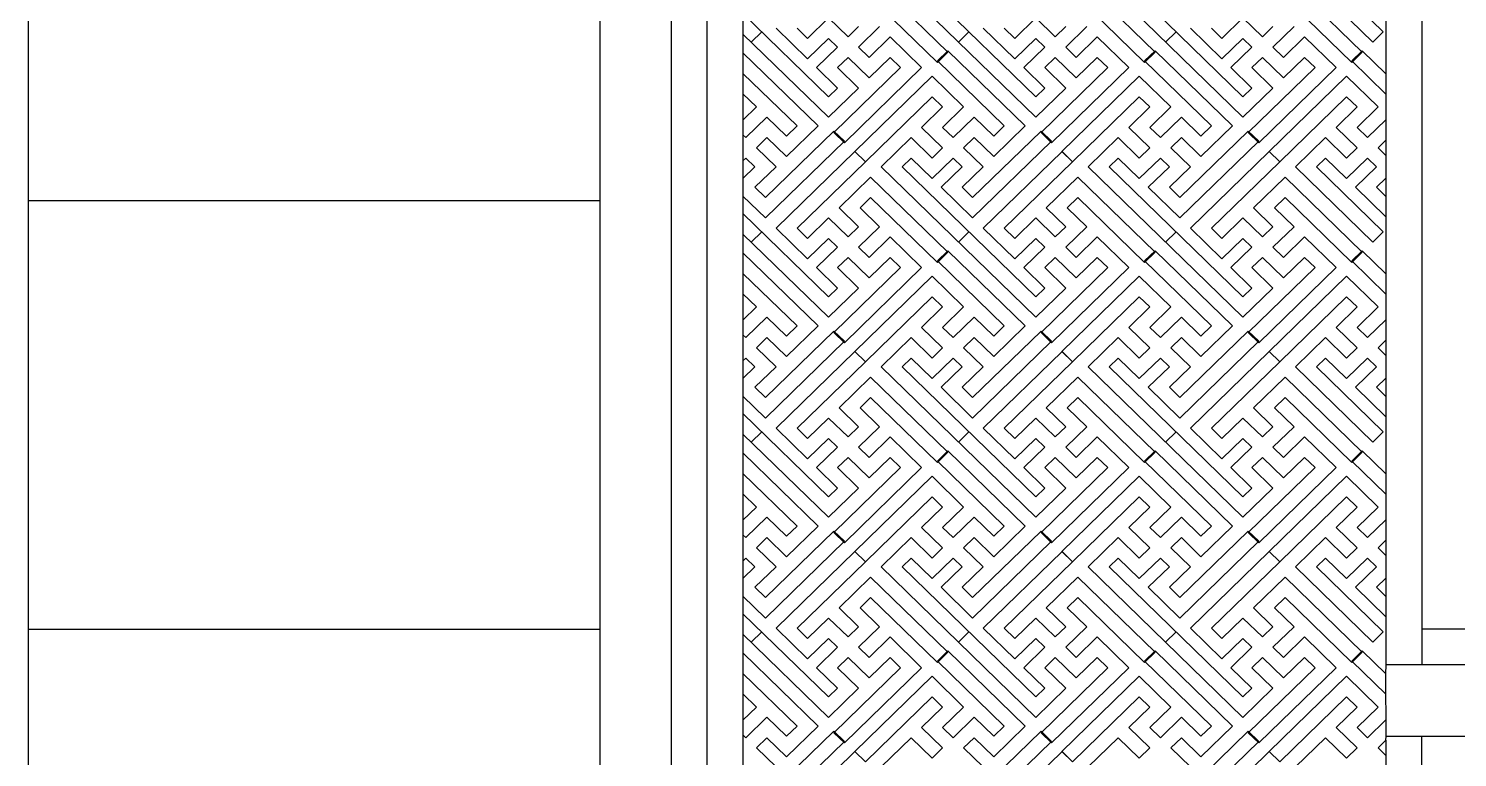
# Model space of a CAD drawing. Extents: x 1188826 to 1909461, y 608442 to 1651179.
# Drawn here: x 1668783 to 1670783, y 1042897 to 1043917 of the extents above; entities that cross this region are included whole.
import ezdxf

# ---------------------------------------------------------------- set-up
doc = ezdxf.new("R2010")
doc.units = 0
doc.header["$LTSCALE"] = 1000
doc.header["$MEASUREMENT"] = 0
doc.layers.add('分缝', color=37, linetype='Continuous')
doc.layers.add('立面线', color=40, linetype='Continuous')
doc.layers.add('煤化工粉煤灰', color=7, linetype='Continuous', lineweight=0)

msp = doc.modelspace()

# ---------------------------------------------------------------- linework, layer by layer
at = {"layer": '分缝'}
for p, q in [((1668782.7, 1043676.5), (1669582.7, 1043676.5)), ((1668782.7, 1043076.5), (1669582.7, 1043076.5))]:
    msp.add_line(p, q, dxfattribs=at)
at = {"layer": '煤化工粉煤灰', "color": 34}
for p, q in [((1670192.5, 1043793.2), (1669976, 1044003.8)), ((1670192.5, 1043821.8), (1670005.4, 1044003.8)), ((1670266, 1044003.8), (1670482.5, 1043793.2)), ((1670295.4, 1044003.8), (1670482.5, 1043821.8)), ((1670664.3, 1043898.5), (1670556, 1044003.8)), ((1670679, 1043912.8), (1670585.4, 1044003.8)), ((1669961.4, 1043989.5), (1670069.6, 1043884.2)), ((1670251.4, 1043989.5), (1670359.6, 1043884.2)), ((1670541.4, 1043989.5), (1670649.6, 1043884.2)), ((1669961.4, 1043960.9), (1670054.9, 1043869.9)), ((1670251.4, 1043960.9), (1670344.9, 1043869.9)), ((1670541.4, 1043960.9), (1670634.9, 1043869.9)), ((1669902.5, 1043821.8), (1669782.7, 1043938.3)), ((1669873.1, 1043903.6), (1669902.5, 1043932.2)), ((1669902.5, 1043932.2), (1669929.8, 1043905.7)), ((1670163.1, 1043903.6), (1670192.5, 1043932.2)), ((1670192.5, 1043932.2), (1670219.8, 1043905.7)), ((1670453.1, 1043903.6), (1670482.5, 1043932.2)), ((1670482.5, 1043932.2), (1670509.8, 1043905.7)), ((1669794.3, 1043898.5), (1669809, 1043912.8)), ((1669829, 1043917.9), (1669873.1, 1043875)), ((1669858.4, 1043917.9), (1669873.1, 1043903.6)), ((1669929.8, 1043905.7), (1669944.6, 1043920)), ((1669944.6, 1043891.3), (1669974, 1043920)), ((1670084.3, 1043898.5), (1670099, 1043912.8)), ((1670119, 1043917.9), (1670163.1, 1043875)), ((1670148.4, 1043917.9), (1670163.1, 1043903.6)), ((1670219.8, 1043905.7), (1670234.6, 1043920)), ((1670234.6, 1043891.3), (1670264, 1043920)), ((1670374.3, 1043898.5), (1670389, 1043912.8)), ((1670409, 1043917.9), (1670453.1, 1043875)), ((1670438.4, 1043917.9), (1670453.1, 1043903.6)), ((1670509.8, 1043905.7), (1670524.6, 1043920)), ((1670524.6, 1043891.3), (1670554, 1043920)), ((1670664.3, 1043898.5), (1670679, 1043912.8)), ((1669902.5, 1043793.2), (1669782.7, 1043909.7)), ((1669873.1, 1043875), (1669902.5, 1043903.6)), ((1669902.5, 1043903.6), (1669915.1, 1043891.3)), ((1669959.3, 1043877), (1669988.7, 1043905.7)), ((1669988.7, 1043905.7), (1670032.8, 1043862.7)), ((1670163.1, 1043875), (1670192.5, 1043903.6)), ((1670192.5, 1043903.6), (1670205.1, 1043891.3)), ((1670249.3, 1043877), (1670278.7, 1043905.7)), ((1670278.7, 1043905.7), (1670322.8, 1043862.7)), ((1670453.1, 1043875), (1670482.5, 1043903.6)), ((1670482.5, 1043903.6), (1670495.1, 1043891.3)), ((1670539.3, 1043877), (1670568.7, 1043905.7)), ((1670568.7, 1043905.7), (1670612.8, 1043862.7)), ((1669887.8, 1043781), (1669782.7, 1043883.3)), ((1669885.7, 1043862.7), (1669915.1, 1043891.3)), ((1669915.1, 1043862.7), (1669929.8, 1043877)), ((1669929.8, 1043877), (1669959.3, 1043848.4)), ((1669944.6, 1043891.3), (1669959.3, 1043877)), ((1669959.3, 1043848.4), (1669988.7, 1043877)), ((1669988.7, 1043877), (1670003.4, 1043862.7)), ((1670054.8, 1043872), (1670069.6, 1043886.3)), ((1670148.4, 1043781), (1670054.8, 1043872)), ((1670054.9, 1043869.9), (1670069.6, 1043884.2)), ((1670177.8, 1043781), (1670069.6, 1043886.3)), ((1670175.7, 1043862.7), (1670205.1, 1043891.3)), ((1670205.1, 1043862.7), (1670219.8, 1043877)), ((1670219.8, 1043877), (1670249.3, 1043848.4)), ((1670234.6, 1043891.3), (1670249.3, 1043877)), ((1670249.3, 1043848.4), (1670278.7, 1043877)), ((1670278.7, 1043877), (1670293.4, 1043862.7)), ((1670344.8, 1043872), (1670359.6, 1043886.3)), ((1670438.4, 1043781), (1670344.8, 1043872)), ((1670344.9, 1043869.9), (1670359.6, 1043884.2)), ((1670467.8, 1043781), (1670359.6, 1043886.3)), ((1670465.7, 1043862.7), (1670495.1, 1043891.3)), ((1670495.1, 1043862.7), (1670509.8, 1043877)), ((1670509.8, 1043877), (1670539.3, 1043848.4)), ((1670524.6, 1043891.3), (1670539.3, 1043877)), ((1670539.3, 1043848.4), (1670568.7, 1043877)), ((1670568.7, 1043877), (1670583.4, 1043862.7)), ((1670634.8, 1043872), (1670649.6, 1043886.3)), ((1670682.7, 1043825.4), (1670634.8, 1043872)), ((1670634.9, 1043869.9), (1670649.6, 1043884.2)), ((1670682.7, 1043854.1), (1670649.6, 1043886.3)), ((1669858.4, 1043781), (1669782.7, 1043854.6)), ((1669885.7, 1043862.7), (1669915.1, 1043834.1)), ((1669909.9, 1043771.7), (1670003.4, 1043862.7)), ((1669915.1, 1043862.7), (1669944.6, 1043834.1)), ((1669924.6, 1043757.4), (1670032.8, 1043862.7)), ((1670175.7, 1043862.7), (1670205.1, 1043834.1)), ((1670199.9, 1043771.7), (1670293.4, 1043862.7)), ((1670205.1, 1043862.7), (1670234.6, 1043834.1)), ((1670214.6, 1043757.4), (1670322.8, 1043862.7)), ((1670465.7, 1043862.7), (1670495.1, 1043834.1)), ((1670489.9, 1043771.7), (1670583.4, 1043862.7)), ((1670495.1, 1043862.7), (1670524.6, 1043834.1)), ((1670504.6, 1043757.4), (1670612.8, 1043862.7)), ((1669902.5, 1043793.2), (1669944.6, 1043834.1)), ((1669902.5, 1043821.8), (1669915.1, 1043834.1)), ((1669939.2, 1043745.3), (1670047.5, 1043850.6)), ((1670091.6, 1043807.6), (1670047.5, 1043850.6)), ((1670192.5, 1043793.2), (1670234.6, 1043834.1)), ((1670192.5, 1043821.8), (1670205.1, 1043834.1)), ((1670229.2, 1043745.3), (1670337.5, 1043850.6)), ((1670381.6, 1043807.6), (1670337.5, 1043850.6)), ((1670482.5, 1043793.2), (1670524.6, 1043834.1)), ((1670482.5, 1043821.8), (1670495.1, 1043834.1)), ((1670519.2, 1043745.3), (1670627.5, 1043850.6)), ((1670671.6, 1043807.6), (1670627.5, 1043850.6)), ((1669801.6, 1043807.6), (1669782.7, 1043826)), ((1669954, 1043731), (1670047.5, 1043821.9)), ((1670062.2, 1043807.6), (1670047.5, 1043821.9)), ((1670244, 1043731), (1670337.5, 1043821.9)), ((1670352.2, 1043807.6), (1670337.5, 1043821.9)), ((1670534, 1043731), (1670627.5, 1043821.9)), ((1670642.2, 1043807.6), (1670627.5, 1043821.9)), ((1669782.7, 1043789.2), (1669801.6, 1043807.6)), ((1669786.9, 1043764.7), (1669816.3, 1043793.3)), ((1669843.7, 1043766.7), (1669816.3, 1043793.3)), ((1670032.8, 1043779), (1670062.2, 1043807.6)), ((1670062.2, 1043779), (1670091.6, 1043807.6)), ((1670076.9, 1043764.7), (1670106.3, 1043793.3)), ((1670133.7, 1043766.7), (1670106.3, 1043793.3)), ((1670322.8, 1043779), (1670352.2, 1043807.6)), ((1670352.2, 1043779), (1670381.6, 1043807.6)), ((1670366.9, 1043764.7), (1670396.3, 1043793.3)), ((1670423.7, 1043766.7), (1670396.3, 1043793.3)), ((1670612.8, 1043779), (1670642.2, 1043807.6)), ((1670642.2, 1043779), (1670671.6, 1043807.6)), ((1669814.2, 1043680.9), (1669909.9, 1043773.9)), ((1669843.7, 1043738.1), (1669887.8, 1043781)), ((1669843.7, 1043766.7), (1669858.4, 1043781)), ((1669924.6, 1043759.6), (1669909.9, 1043773.9)), ((1669909.9, 1043771.7), (1669924.6, 1043757.4)), ((1670062.2, 1043750.4), (1670032.8, 1043779)), ((1670076.9, 1043764.7), (1670062.2, 1043779)), ((1670104.2, 1043680.9), (1670199.9, 1043773.9)), ((1670133.7, 1043738.1), (1670177.8, 1043781)), ((1670133.7, 1043766.7), (1670148.4, 1043781)), ((1670214.6, 1043759.6), (1670199.9, 1043773.9)), ((1670199.9, 1043771.7), (1670214.6, 1043757.4)), ((1670352.2, 1043750.4), (1670322.8, 1043779)), ((1670366.9, 1043764.7), (1670352.2, 1043779)), ((1670394.2, 1043680.9), (1670489.9, 1043773.9)), ((1670423.7, 1043738.1), (1670467.8, 1043781)), ((1670423.7, 1043766.7), (1670438.4, 1043781)), ((1670504.6, 1043759.6), (1670489.9, 1043773.9)), ((1670489.9, 1043771.7), (1670504.6, 1043757.4)), ((1670642.2, 1043750.4), (1670612.8, 1043779)), ((1670656.9, 1043764.7), (1670642.2, 1043779)), ((1670656.9, 1043764.7), (1670682.7, 1043789.8)), ((1669801.6, 1043750.4), (1669816.3, 1043764.7)), ((1669814.2, 1043652.2), (1669924.6, 1043759.6)), ((1669843.7, 1043738.1), (1669816.3, 1043764.7)), ((1669976, 1043723.8), (1670018.1, 1043764.7)), ((1670047.5, 1043736.1), (1670018.1, 1043764.7)), ((1670091.6, 1043750.4), (1670106.3, 1043764.7)), ((1670104.2, 1043652.2), (1670214.6, 1043759.6)), ((1670133.7, 1043738.1), (1670106.3, 1043764.7)), ((1670266, 1043723.8), (1670308.1, 1043764.7)), ((1670337.5, 1043736.1), (1670308.1, 1043764.7)), ((1670381.6, 1043750.4), (1670396.3, 1043764.7)), ((1670394.2, 1043652.2), (1670504.6, 1043759.6)), ((1670423.7, 1043738.1), (1670396.3, 1043764.7)), ((1670556, 1043723.8), (1670598.1, 1043764.7)), ((1670627.5, 1043736.1), (1670598.1, 1043764.7)), ((1670671.6, 1043750.4), (1670682.7, 1043761.2)), ((1669799.5, 1043723.8), (1669786.9, 1043736.1)), ((1669829, 1043723.8), (1669801.6, 1043750.4)), ((1669829, 1043637.9), (1669939.3, 1043745.3)), ((1669954, 1043731), (1669939.2, 1043745.3)), ((1669939.3, 1043745.3), (1669954, 1043731)), ((1670005.4, 1043723.8), (1670018.1, 1043736.1)), ((1670047.5, 1043707.4), (1670018.1, 1043736.1)), ((1670047.5, 1043736.1), (1670062.2, 1043750.4)), ((1670047.5, 1043707.4), (1670076.9, 1043736.1)), ((1670089.5, 1043723.8), (1670076.9, 1043736.1)), ((1670119, 1043723.8), (1670091.6, 1043750.4)), ((1670119, 1043637.9), (1670229.3, 1043745.3)), ((1670244, 1043731), (1670229.2, 1043745.3)), ((1670229.3, 1043745.3), (1670244, 1043731)), ((1670295.4, 1043723.8), (1670308.1, 1043736.1)), ((1670337.5, 1043707.4), (1670308.1, 1043736.1)), ((1670337.5, 1043736.1), (1670352.2, 1043750.4)), ((1670337.5, 1043707.4), (1670366.9, 1043736.1)), ((1670379.5, 1043723.8), (1670366.9, 1043736.1)), ((1670409, 1043723.8), (1670381.6, 1043750.4)), ((1670409, 1043637.9), (1670519.3, 1043745.3)), ((1670534, 1043731), (1670519.2, 1043745.3)), ((1670519.3, 1043745.3), (1670534, 1043731)), ((1670585.4, 1043723.8), (1670598.1, 1043736.1)), ((1670627.5, 1043707.4), (1670598.1, 1043736.1)), ((1670627.5, 1043736.1), (1670642.2, 1043750.4)), ((1670627.5, 1043707.4), (1670656.9, 1043736.1)), ((1670669.5, 1043723.8), (1670656.9, 1043736.1)), ((1670682.7, 1043739.6), (1670671.6, 1043750.4)), ((1669782.7, 1043707.5), (1669799.5, 1043723.8)), ((1669799.5, 1043695.2), (1669829, 1043723.8)), ((1669858.4, 1043637.9), (1669954, 1043731)), ((1670192.5, 1043513.2), (1669976, 1043723.8)), ((1670192.5, 1043541.8), (1670005.4, 1043723.8)), ((1670060.1, 1043695.2), (1670089.5, 1043723.8)), ((1670089.5, 1043695.2), (1670119, 1043723.8)), ((1670148.4, 1043637.9), (1670244, 1043731)), ((1670266, 1043723.8), (1670482.5, 1043513.2)), ((1670295.4, 1043723.8), (1670482.5, 1043541.8)), ((1670350.1, 1043695.2), (1670379.5, 1043723.8)), ((1670379.5, 1043695.2), (1670409, 1043723.8)), ((1670438.4, 1043637.9), (1670534, 1043731)), ((1670664.3, 1043618.5), (1670556, 1043723.8)), ((1670679, 1043632.8), (1670585.4, 1043723.8)), ((1670640.1, 1043695.2), (1670669.5, 1043723.8)), ((1669814.2, 1043680.9), (1669799.5, 1043695.2)), ((1669917.2, 1043666.5), (1669961.4, 1043709.5)), ((1669961.4, 1043709.5), (1670069.6, 1043604.2)), ((1670104.2, 1043652.2), (1670060.1, 1043695.2)), ((1670104.2, 1043680.9), (1670089.5, 1043695.2)), ((1670207.2, 1043666.5), (1670251.4, 1043709.5)), ((1670251.4, 1043709.5), (1670359.6, 1043604.2)), ((1670394.2, 1043652.2), (1670350.1, 1043695.2)), ((1670394.2, 1043680.9), (1670379.5, 1043695.2)), ((1670497.2, 1043666.5), (1670541.4, 1043709.5)), ((1670541.4, 1043709.5), (1670649.6, 1043604.2)), ((1670682.7, 1043653.7), (1670640.1, 1043695.2)), ((1670669.5, 1043695.2), (1670682.7, 1043708)), ((1670682.7, 1043682.3), (1670669.5, 1043695.2)), ((1669814.2, 1043652.2), (1669782.7, 1043682.9)), ((1669946.7, 1043666.5), (1669961.4, 1043680.9)), ((1669961.4, 1043680.9), (1670054.9, 1043589.9)), ((1670236.7, 1043666.5), (1670251.4, 1043680.9)), ((1670251.4, 1043680.9), (1670344.9, 1043589.9)), ((1670526.7, 1043666.5), (1670541.4, 1043680.9)), ((1670541.4, 1043680.9), (1670634.9, 1043589.9)), ((1669902.5, 1043541.8), (1669782.7, 1043658.3)), ((1669873.1, 1043623.6), (1669902.5, 1043652.2)), ((1669902.5, 1043652.2), (1669929.8, 1043625.7)), ((1669917.2, 1043666.5), (1669944.6, 1043640)), ((1669946.7, 1043666.5), (1669974, 1043640)), ((1670163.1, 1043623.6), (1670192.5, 1043652.2)), ((1670192.5, 1043652.2), (1670219.8, 1043625.7)), ((1670207.2, 1043666.5), (1670234.6, 1043640)), ((1670236.7, 1043666.5), (1670264, 1043640)), ((1670453.1, 1043623.6), (1670482.5, 1043652.2)), ((1670482.5, 1043652.2), (1670509.8, 1043625.7)), ((1670497.2, 1043666.5), (1670524.6, 1043640)), ((1670526.7, 1043666.5), (1670554, 1043640)), ((1669794.3, 1043618.5), (1669809, 1043632.8)), ((1669829, 1043637.9), (1669873.1, 1043595)), ((1669858.4, 1043637.9), (1669873.1, 1043623.6)), ((1669929.8, 1043625.7), (1669944.6, 1043640)), ((1669944.6, 1043611.3), (1669974, 1043640)), ((1670084.3, 1043618.5), (1670099, 1043632.8)), ((1670119, 1043637.9), (1670163.1, 1043595)), ((1670148.4, 1043637.9), (1670163.1, 1043623.6)), ((1670219.8, 1043625.7), (1670234.6, 1043640)), ((1670234.6, 1043611.3), (1670264, 1043640)), ((1670374.3, 1043618.5), (1670389, 1043632.8)), ((1670409, 1043637.9), (1670453.1, 1043595)), ((1670438.4, 1043637.9), (1670453.1, 1043623.6)), ((1670509.8, 1043625.7), (1670524.6, 1043640)), ((1670524.6, 1043611.3), (1670554, 1043640)), ((1670664.3, 1043618.5), (1670679, 1043632.8)), ((1669902.5, 1043513.2), (1669782.7, 1043629.7)), ((1669873.1, 1043595), (1669902.5, 1043623.6)), ((1669902.5, 1043623.6), (1669915.1, 1043611.3)), ((1669959.3, 1043597), (1669988.7, 1043625.7)), ((1669988.7, 1043625.7), (1670032.8, 1043582.7)), ((1670163.1, 1043595), (1670192.5, 1043623.6)), ((1670192.5, 1043623.6), (1670205.1, 1043611.3)), ((1670249.3, 1043597), (1670278.7, 1043625.7)), ((1670278.7, 1043625.7), (1670322.8, 1043582.7)), ((1670453.1, 1043595), (1670482.5, 1043623.6)), ((1670482.5, 1043623.6), (1670495.1, 1043611.3)), ((1670539.3, 1043597), (1670568.7, 1043625.7)), ((1670568.7, 1043625.7), (1670612.8, 1043582.7)), ((1669887.8, 1043501), (1669782.7, 1043603.3)), ((1669885.7, 1043582.7), (1669915.1, 1043611.3)), ((1669915.1, 1043582.7), (1669929.8, 1043597)), ((1669929.8, 1043597), (1669959.3, 1043568.4)), ((1669944.6, 1043611.3), (1669959.3, 1043597)), ((1669959.3, 1043568.4), (1669988.7, 1043597)), ((1669988.7, 1043597), (1670003.4, 1043582.7)), ((1670054.8, 1043592), (1670069.6, 1043606.3)), ((1670148.4, 1043501), (1670054.8, 1043592)), ((1670054.9, 1043589.9), (1670069.6, 1043604.2)), ((1670177.8, 1043501), (1670069.6, 1043606.3)), ((1670175.7, 1043582.7), (1670205.1, 1043611.3)), ((1670205.1, 1043582.7), (1670219.8, 1043597)), ((1670219.8, 1043597), (1670249.3, 1043568.4)), ((1670234.6, 1043611.3), (1670249.3, 1043597)), ((1670249.3, 1043568.4), (1670278.7, 1043597)), ((1670278.7, 1043597), (1670293.4, 1043582.7)), ((1670344.8, 1043592), (1670359.6, 1043606.3)), ((1670438.4, 1043501), (1670344.8, 1043592)), ((1670344.9, 1043589.9), (1670359.6, 1043604.2)), ((1670467.8, 1043501), (1670359.6, 1043606.3)), ((1670465.7, 1043582.7), (1670495.1, 1043611.3)), ((1670495.1, 1043582.7), (1670509.8, 1043597)), ((1670509.8, 1043597), (1670539.3, 1043568.4)), ((1670524.6, 1043611.3), (1670539.3, 1043597)), ((1670539.3, 1043568.4), (1670568.7, 1043597)), ((1670568.7, 1043597), (1670583.4, 1043582.7)), ((1670634.8, 1043592), (1670649.6, 1043606.3)), ((1670682.7, 1043545.4), (1670634.8, 1043592)), ((1670634.9, 1043589.9), (1670649.6, 1043604.2)), ((1670682.7, 1043574.1), (1670649.6, 1043606.3)), ((1669858.4, 1043501), (1669782.7, 1043574.6)), ((1669885.7, 1043582.7), (1669915.1, 1043554.1)), ((1669909.9, 1043491.7), (1670003.4, 1043582.7)), ((1669915.1, 1043582.7), (1669944.6, 1043554.1)), ((1669924.6, 1043477.4), (1670032.8, 1043582.7)), ((1670175.7, 1043582.7), (1670205.1, 1043554.1)), ((1670199.9, 1043491.7), (1670293.4, 1043582.7)), ((1670205.1, 1043582.7), (1670234.6, 1043554.1)), ((1670214.6, 1043477.4), (1670322.8, 1043582.7)), ((1670465.7, 1043582.7), (1670495.1, 1043554.1)), ((1670489.9, 1043491.7), (1670583.4, 1043582.7)), ((1670495.1, 1043582.7), (1670524.6, 1043554.1)), ((1670504.6, 1043477.4), (1670612.8, 1043582.7)), ((1669902.5, 1043513.2), (1669944.6, 1043554.1)), ((1669902.5, 1043541.8), (1669915.1, 1043554.1)), ((1669939.2, 1043465.3), (1670047.5, 1043570.6)), ((1670091.6, 1043527.6), (1670047.5, 1043570.6)), ((1670192.5, 1043513.2), (1670234.6, 1043554.1)), ((1670192.5, 1043541.8), (1670205.1, 1043554.1)), ((1670229.2, 1043465.3), (1670337.5, 1043570.6)), ((1670381.6, 1043527.6), (1670337.5, 1043570.6)), ((1670482.5, 1043513.2), (1670524.6, 1043554.1)), ((1670482.5, 1043541.8), (1670495.1, 1043554.1)), ((1670519.2, 1043465.3), (1670627.5, 1043570.6)), ((1670671.6, 1043527.6), (1670627.5, 1043570.6)), ((1669801.6, 1043527.6), (1669782.7, 1043546)), ((1669954, 1043451), (1670047.5, 1043541.9)), ((1670062.2, 1043527.6), (1670047.5, 1043541.9)), ((1670244, 1043451), (1670337.5, 1043541.9)), ((1670352.2, 1043527.6), (1670337.5, 1043541.9)), ((1670534, 1043451), (1670627.5, 1043541.9)), ((1670642.2, 1043527.6), (1670627.5, 1043541.9)), ((1669782.7, 1043509.2), (1669801.6, 1043527.6)), ((1669786.9, 1043484.7), (1669816.3, 1043513.3)), ((1669843.7, 1043486.7), (1669816.3, 1043513.3)), ((1670032.8, 1043499), (1670062.2, 1043527.6)), ((1670062.2, 1043499), (1670091.6, 1043527.6)), ((1670076.9, 1043484.7), (1670106.3, 1043513.3)), ((1670133.7, 1043486.7), (1670106.3, 1043513.3)), ((1670322.8, 1043499), (1670352.2, 1043527.6)), ((1670352.2, 1043499), (1670381.6, 1043527.6)), ((1670366.9, 1043484.7), (1670396.3, 1043513.3)), ((1670423.7, 1043486.7), (1670396.3, 1043513.3)), ((1670612.8, 1043499), (1670642.2, 1043527.6)), ((1670642.2, 1043499), (1670671.6, 1043527.6)), ((1669814.2, 1043400.9), (1669909.9, 1043493.9)), ((1669843.7, 1043458.1), (1669887.8, 1043501)), ((1669843.7, 1043486.7), (1669858.4, 1043501)), ((1669924.6, 1043479.6), (1669909.9, 1043493.9)), ((1669909.9, 1043491.7), (1669924.6, 1043477.4)), ((1670062.2, 1043470.4), (1670032.8, 1043499)), ((1670076.9, 1043484.7), (1670062.2, 1043499)), ((1670104.2, 1043400.9), (1670199.9, 1043493.9)), ((1670133.7, 1043458.1), (1670177.8, 1043501)), ((1670133.7, 1043486.7), (1670148.4, 1043501)), ((1670214.6, 1043479.6), (1670199.9, 1043493.9)), ((1670199.9, 1043491.7), (1670214.6, 1043477.4)), ((1670352.2, 1043470.4), (1670322.8, 1043499)), ((1670366.9, 1043484.7), (1670352.2, 1043499)), ((1670394.2, 1043400.9), (1670489.9, 1043493.9)), ((1670423.7, 1043458.1), (1670467.8, 1043501)), ((1670423.7, 1043486.7), (1670438.4, 1043501)), ((1670504.6, 1043479.6), (1670489.9, 1043493.9)), ((1670489.9, 1043491.7), (1670504.6, 1043477.4)), ((1670642.2, 1043470.4), (1670612.8, 1043499)), ((1670656.9, 1043484.7), (1670642.2, 1043499)), ((1670656.9, 1043484.7), (1670682.7, 1043509.8)), ((1669801.6, 1043470.4), (1669816.3, 1043484.7)), ((1669814.2, 1043372.2), (1669924.6, 1043479.6)), ((1669843.7, 1043458.1), (1669816.3, 1043484.7)), ((1669976, 1043443.8), (1670018.1, 1043484.7)), ((1670047.5, 1043456.1), (1670018.1, 1043484.7)), ((1670091.6, 1043470.4), (1670106.3, 1043484.7)), ((1670104.2, 1043372.2), (1670214.6, 1043479.6)), ((1670133.7, 1043458.1), (1670106.3, 1043484.7)), ((1670266, 1043443.8), (1670308.1, 1043484.7)), ((1670337.5, 1043456.1), (1670308.1, 1043484.7)), ((1670381.6, 1043470.4), (1670396.3, 1043484.7)), ((1670394.2, 1043372.2), (1670504.6, 1043479.6)), ((1670423.7, 1043458.1), (1670396.3, 1043484.7)), ((1670556, 1043443.8), (1670598.1, 1043484.7)), ((1670627.5, 1043456.1), (1670598.1, 1043484.7)), ((1670671.6, 1043470.4), (1670682.7, 1043481.2)), ((1669799.5, 1043443.8), (1669786.9, 1043456.1)), ((1669829, 1043443.8), (1669801.6, 1043470.4)), ((1669829, 1043357.9), (1669939.3, 1043465.3)), ((1669954, 1043451), (1669939.2, 1043465.3)), ((1669939.3, 1043465.3), (1669954, 1043451)), ((1670005.4, 1043443.8), (1670018.1, 1043456.1)), ((1670047.5, 1043427.4), (1670018.1, 1043456.1)), ((1670047.5, 1043456.1), (1670062.2, 1043470.4)), ((1670047.5, 1043427.4), (1670076.9, 1043456.1)), ((1670089.5, 1043443.8), (1670076.9, 1043456.1)), ((1670119, 1043443.8), (1670091.6, 1043470.4)), ((1670119, 1043357.9), (1670229.3, 1043465.3)), ((1670244, 1043451), (1670229.2, 1043465.3)), ((1670229.3, 1043465.3), (1670244, 1043451)), ((1670295.4, 1043443.8), (1670308.1, 1043456.1)), ((1670337.5, 1043427.4), (1670308.1, 1043456.1)), ((1670337.5, 1043456.1), (1670352.2, 1043470.4)), ((1670337.5, 1043427.4), (1670366.9, 1043456.1)), ((1670379.5, 1043443.8), (1670366.9, 1043456.1)), ((1670409, 1043443.8), (1670381.6, 1043470.4)), ((1670409, 1043357.9), (1670519.3, 1043465.3)), ((1670534, 1043451), (1670519.2, 1043465.3)), ((1670519.3, 1043465.3), (1670534, 1043451)), ((1670585.4, 1043443.8), (1670598.1, 1043456.1)), ((1670627.5, 1043427.4), (1670598.1, 1043456.1)), ((1670627.5, 1043456.1), (1670642.2, 1043470.4)), ((1670627.5, 1043427.4), (1670656.9, 1043456.1)), ((1670669.5, 1043443.8), (1670656.9, 1043456.1)), ((1670682.7, 1043459.6), (1670671.6, 1043470.4)), ((1669782.7, 1043427.5), (1669799.5, 1043443.8)), ((1669799.5, 1043415.2), (1669829, 1043443.8)), ((1669858.4, 1043357.9), (1669954, 1043451)), ((1670192.5, 1043233.2), (1669976, 1043443.8)), ((1670192.5, 1043261.8), (1670005.4, 1043443.8)), ((1670060.1, 1043415.2), (1670089.5, 1043443.8)), ((1670089.5, 1043415.2), (1670119, 1043443.8)), ((1670148.4, 1043357.9), (1670244, 1043451)), ((1670266, 1043443.8), (1670482.5, 1043233.2)), ((1670295.4, 1043443.8), (1670482.5, 1043261.8)), ((1670350.1, 1043415.2), (1670379.5, 1043443.8)), ((1670379.5, 1043415.2), (1670409, 1043443.8)), ((1670438.4, 1043357.9), (1670534, 1043451)), ((1670664.3, 1043338.5), (1670556, 1043443.8)), ((1670679, 1043352.8), (1670585.4, 1043443.8)), ((1670640.1, 1043415.2), (1670669.5, 1043443.8)), ((1669814.2, 1043400.9), (1669799.5, 1043415.2)), ((1669917.2, 1043386.5), (1669961.4, 1043429.5)), ((1669961.4, 1043429.5), (1670069.6, 1043324.2)), ((1670104.2, 1043372.2), (1670060.1, 1043415.2)), ((1670104.2, 1043400.9), (1670089.5, 1043415.2)), ((1670207.2, 1043386.5), (1670251.4, 1043429.5)), ((1670251.4, 1043429.5), (1670359.6, 1043324.2)), ((1670394.2, 1043372.2), (1670350.1, 1043415.2)), ((1670394.2, 1043400.9), (1670379.5, 1043415.2)), ((1670497.2, 1043386.5), (1670541.4, 1043429.5)), ((1670541.4, 1043429.5), (1670649.6, 1043324.2)), ((1670682.7, 1043373.7), (1670640.1, 1043415.2)), ((1670669.5, 1043415.2), (1670682.7, 1043428)), ((1670682.7, 1043402.3), (1670669.5, 1043415.2)), ((1669814.2, 1043372.2), (1669782.7, 1043402.9)), ((1669946.7, 1043386.5), (1669961.4, 1043400.9)), ((1669961.4, 1043400.9), (1670054.9, 1043309.9)), ((1670236.7, 1043386.5), (1670251.4, 1043400.9)), ((1670251.4, 1043400.9), (1670344.9, 1043309.9)), ((1670526.7, 1043386.5), (1670541.4, 1043400.9)), ((1670541.4, 1043400.9), (1670634.9, 1043309.9)), ((1669902.5, 1043261.8), (1669782.7, 1043378.3)), ((1669873.1, 1043343.6), (1669902.5, 1043372.2)), ((1669902.5, 1043372.2), (1669929.8, 1043345.7)), ((1669917.2, 1043386.5), (1669944.6, 1043360)), ((1669946.7, 1043386.5), (1669974, 1043360)), ((1670163.1, 1043343.6), (1670192.5, 1043372.2)), ((1670192.5, 1043372.2), (1670219.8, 1043345.7)), ((1670207.2, 1043386.5), (1670234.6, 1043360)), ((1670236.7, 1043386.5), (1670264, 1043360)), ((1670453.1, 1043343.6), (1670482.5, 1043372.2)), ((1670482.5, 1043372.2), (1670509.8, 1043345.7)), ((1670497.2, 1043386.5), (1670524.6, 1043360)), ((1670526.7, 1043386.5), (1670554, 1043360)), ((1669794.3, 1043338.5), (1669809, 1043352.8)), ((1669829, 1043357.9), (1669873.1, 1043315)), ((1669858.4, 1043357.9), (1669873.1, 1043343.6)), ((1669929.8, 1043345.7), (1669944.6, 1043360)), ((1669944.6, 1043331.3), (1669974, 1043360)), ((1670084.3, 1043338.5), (1670099, 1043352.8)), ((1670119, 1043357.9), (1670163.1, 1043315)), ((1670148.4, 1043357.9), (1670163.1, 1043343.6)), ((1670219.8, 1043345.7), (1670234.6, 1043360)), ((1670234.6, 1043331.3), (1670264, 1043360)), ((1670374.3, 1043338.5), (1670389, 1043352.8)), ((1670409, 1043357.9), (1670453.1, 1043315)), ((1670438.4, 1043357.9), (1670453.1, 1043343.6)), ((1670509.8, 1043345.7), (1670524.6, 1043360)), ((1670524.6, 1043331.3), (1670554, 1043360)), ((1670664.3, 1043338.5), (1670679, 1043352.8)), ((1669902.5, 1043233.2), (1669782.7, 1043349.7)), ((1669873.1, 1043315), (1669902.5, 1043343.6)), ((1669902.5, 1043343.6), (1669915.1, 1043331.3)), ((1669959.3, 1043317), (1669988.7, 1043345.7)), ((1669988.7, 1043345.7), (1670032.8, 1043302.7)), ((1670163.1, 1043315), (1670192.5, 1043343.6)), ((1670192.5, 1043343.6), (1670205.1, 1043331.3)), ((1670249.3, 1043317), (1670278.7, 1043345.7)), ((1670278.7, 1043345.7), (1670322.8, 1043302.7)), ((1670453.1, 1043315), (1670482.5, 1043343.6)), ((1670482.5, 1043343.6), (1670495.1, 1043331.3)), ((1670539.3, 1043317), (1670568.7, 1043345.7)), ((1670568.7, 1043345.7), (1670612.8, 1043302.7)), ((1669887.8, 1043221), (1669782.7, 1043323.3)), ((1669885.7, 1043302.7), (1669915.1, 1043331.3)), ((1669915.1, 1043302.7), (1669929.8, 1043317)), ((1669929.8, 1043317), (1669959.3, 1043288.4)), ((1669944.6, 1043331.3), (1669959.3, 1043317)), ((1669959.3, 1043288.4), (1669988.7, 1043317)), ((1669988.7, 1043317), (1670003.4, 1043302.7)), ((1670054.8, 1043312), (1670069.6, 1043326.3)), ((1670148.4, 1043221), (1670054.8, 1043312)), ((1670054.9, 1043309.9), (1670069.6, 1043324.2)), ((1670177.8, 1043221), (1670069.6, 1043326.3)), ((1670175.7, 1043302.7), (1670205.1, 1043331.3)), ((1670205.1, 1043302.7), (1670219.8, 1043317)), ((1670219.8, 1043317), (1670249.3, 1043288.4)), ((1670234.6, 1043331.3), (1670249.3, 1043317)), ((1670249.3, 1043288.4), (1670278.7, 1043317)), ((1670278.7, 1043317), (1670293.4, 1043302.7)), ((1670344.8, 1043312), (1670359.6, 1043326.3)), ((1670438.4, 1043221), (1670344.8, 1043312)), ((1670344.9, 1043309.9), (1670359.6, 1043324.2)), ((1670467.8, 1043221), (1670359.6, 1043326.3)), ((1670465.7, 1043302.7), (1670495.1, 1043331.3)), ((1670495.1, 1043302.7), (1670509.8, 1043317)), ((1670509.8, 1043317), (1670539.3, 1043288.4)), ((1670524.6, 1043331.3), (1670539.3, 1043317)), ((1670539.3, 1043288.4), (1670568.7, 1043317)), ((1670568.7, 1043317), (1670583.4, 1043302.7)), ((1670634.8, 1043312), (1670649.6, 1043326.3)), ((1670682.7, 1043265.4), (1670634.8, 1043312)), ((1670634.9, 1043309.9), (1670649.6, 1043324.2)), ((1670682.7, 1043294.1), (1670649.6, 1043326.3)), ((1669858.4, 1043221), (1669782.7, 1043294.6)), ((1669885.7, 1043302.7), (1669915.1, 1043274.1)), ((1669909.9, 1043211.7), (1670003.4, 1043302.7)), ((1669915.1, 1043302.7), (1669944.6, 1043274.1)), ((1669924.6, 1043197.4), (1670032.8, 1043302.7)), ((1670175.7, 1043302.7), (1670205.1, 1043274.1)), ((1670199.9, 1043211.7), (1670293.4, 1043302.7)), ((1670205.1, 1043302.7), (1670234.6, 1043274.1)), ((1670214.6, 1043197.4), (1670322.8, 1043302.7)), ((1670465.7, 1043302.7), (1670495.1, 1043274.1)), ((1670489.9, 1043211.7), (1670583.4, 1043302.7)), ((1670495.1, 1043302.7), (1670524.6, 1043274.1)), ((1670504.6, 1043197.4), (1670612.8, 1043302.7)), ((1669902.5, 1043233.2), (1669944.6, 1043274.1)), ((1669902.5, 1043261.8), (1669915.1, 1043274.1)), ((1669939.2, 1043185.3), (1670047.5, 1043290.6)), ((1670091.6, 1043247.6), (1670047.5, 1043290.6)), ((1670192.5, 1043233.2), (1670234.6, 1043274.1)), ((1670192.5, 1043261.8), (1670205.1, 1043274.1)), ((1670229.2, 1043185.3), (1670337.5, 1043290.6)), ((1670381.6, 1043247.6), (1670337.5, 1043290.6)), ((1670482.5, 1043233.2), (1670524.6, 1043274.1)), ((1670482.5, 1043261.8), (1670495.1, 1043274.1)), ((1670519.2, 1043185.3), (1670627.5, 1043290.6)), ((1670671.6, 1043247.6), (1670627.5, 1043290.6)), ((1669801.6, 1043247.6), (1669782.7, 1043266)), ((1669954, 1043171), (1670047.5, 1043261.9)), ((1670062.2, 1043247.6), (1670047.5, 1043261.9)), ((1670244, 1043171), (1670337.5, 1043261.9)), ((1670352.2, 1043247.6), (1670337.5, 1043261.9)), ((1670534, 1043171), (1670627.5, 1043261.9)), ((1670642.2, 1043247.6), (1670627.5, 1043261.9)), ((1669782.7, 1043229.2), (1669801.6, 1043247.6)), ((1669786.9, 1043204.7), (1669816.3, 1043233.3)), ((1669843.7, 1043206.7), (1669816.3, 1043233.3)), ((1670032.8, 1043219), (1670062.2, 1043247.6)), ((1670062.2, 1043219), (1670091.6, 1043247.6)), ((1670076.9, 1043204.7), (1670106.3, 1043233.3)), ((1670133.7, 1043206.7), (1670106.3, 1043233.3)), ((1670322.8, 1043219), (1670352.2, 1043247.6)), ((1670352.2, 1043219), (1670381.6, 1043247.6)), ((1670366.9, 1043204.7), (1670396.3, 1043233.3)), ((1670423.7, 1043206.7), (1670396.3, 1043233.3)), ((1670612.8, 1043219), (1670642.2, 1043247.6)), ((1670642.2, 1043219), (1670671.6, 1043247.6)), ((1669814.2, 1043120.9), (1669909.9, 1043213.9)), ((1669843.7, 1043178.1), (1669887.8, 1043221)), ((1669843.7, 1043206.7), (1669858.4, 1043221)), ((1669924.6, 1043199.6), (1669909.9, 1043213.9)), ((1669909.9, 1043211.7), (1669924.6, 1043197.4)), ((1670062.2, 1043190.4), (1670032.8, 1043219)), ((1670076.9, 1043204.7), (1670062.2, 1043219)), ((1670104.2, 1043120.9), (1670199.9, 1043213.9)), ((1670133.7, 1043178.1), (1670177.8, 1043221)), ((1670133.7, 1043206.7), (1670148.4, 1043221)), ((1670214.6, 1043199.6), (1670199.9, 1043213.9)), ((1670199.9, 1043211.7), (1670214.6, 1043197.4)), ((1670352.2, 1043190.4), (1670322.8, 1043219)), ((1670366.9, 1043204.7), (1670352.2, 1043219)), ((1670394.2, 1043120.9), (1670489.9, 1043213.9)), ((1670423.7, 1043178.1), (1670467.8, 1043221)), ((1670423.7, 1043206.7), (1670438.4, 1043221)), ((1670504.6, 1043199.6), (1670489.9, 1043213.9)), ((1670489.9, 1043211.7), (1670504.6, 1043197.4)), ((1670642.2, 1043190.4), (1670612.8, 1043219)), ((1670656.9, 1043204.7), (1670642.2, 1043219)), ((1670656.9, 1043204.7), (1670682.7, 1043229.8)), ((1669801.6, 1043190.4), (1669816.3, 1043204.7)), ((1669814.2, 1043092.2), (1669924.6, 1043199.6)), ((1669843.7, 1043178.1), (1669816.3, 1043204.7)), ((1669976, 1043163.8), (1670018.1, 1043204.7)), ((1670047.5, 1043176.1), (1670018.1, 1043204.7)), ((1670091.6, 1043190.4), (1670106.3, 1043204.7)), ((1670104.2, 1043092.2), (1670214.6, 1043199.6)), ((1670133.7, 1043178.1), (1670106.3, 1043204.7)), ((1670266, 1043163.8), (1670308.1, 1043204.7)), ((1670337.5, 1043176.1), (1670308.1, 1043204.7)), ((1670381.6, 1043190.4), (1670396.3, 1043204.7)), ((1670394.2, 1043092.2), (1670504.6, 1043199.6)), ((1670423.7, 1043178.1), (1670396.3, 1043204.7)), ((1670556, 1043163.8), (1670598.1, 1043204.7)), ((1670627.5, 1043176.1), (1670598.1, 1043204.7)), ((1670671.6, 1043190.4), (1670682.7, 1043201.2)), ((1669799.5, 1043163.8), (1669786.9, 1043176.1)), ((1669829, 1043163.8), (1669801.6, 1043190.4)), ((1669829, 1043077.9), (1669939.3, 1043185.3)), ((1669954, 1043171), (1669939.2, 1043185.3)), ((1669939.3, 1043185.3), (1669954, 1043171)), ((1670005.4, 1043163.8), (1670018.1, 1043176.1)), ((1670047.5, 1043147.4), (1670018.1, 1043176.1)), ((1670047.5, 1043176.1), (1670062.2, 1043190.4)), ((1670047.5, 1043147.4), (1670076.9, 1043176.1)), ((1670089.5, 1043163.8), (1670076.9, 1043176.1)), ((1670119, 1043163.8), (1670091.6, 1043190.4)), ((1670119, 1043077.9), (1670229.3, 1043185.3)), ((1670244, 1043171), (1670229.2, 1043185.3)), ((1670229.3, 1043185.3), (1670244, 1043171)), ((1670295.4, 1043163.8), (1670308.1, 1043176.1)), ((1670337.5, 1043147.4), (1670308.1, 1043176.1)), ((1670337.5, 1043176.1), (1670352.2, 1043190.4)), ((1670337.5, 1043147.4), (1670366.9, 1043176.1)), ((1670379.5, 1043163.8), (1670366.9, 1043176.1)), ((1670409, 1043163.8), (1670381.6, 1043190.4)), ((1670409, 1043077.9), (1670519.3, 1043185.3)), ((1670534, 1043171), (1670519.2, 1043185.3)), ((1670519.3, 1043185.3), (1670534, 1043171)), ((1670585.4, 1043163.8), (1670598.1, 1043176.1)), ((1670627.5, 1043147.4), (1670598.1, 1043176.1)), ((1670627.5, 1043176.1), (1670642.2, 1043190.4)), ((1670627.5, 1043147.4), (1670656.9, 1043176.1)), ((1670669.5, 1043163.8), (1670656.9, 1043176.1)), ((1670682.7, 1043179.6), (1670671.6, 1043190.4)), ((1669782.7, 1043147.5), (1669799.5, 1043163.8)), ((1669799.5, 1043135.2), (1669829, 1043163.8)), ((1669858.4, 1043077.9), (1669954, 1043171)), ((1670192.5, 1042953.2), (1669976, 1043163.8)), ((1670192.5, 1042981.8), (1670005.4, 1043163.8)), ((1670060.1, 1043135.2), (1670089.5, 1043163.8)), ((1670089.5, 1043135.2), (1670119, 1043163.8)), ((1670148.4, 1043077.9), (1670244, 1043171)), ((1670266, 1043163.8), (1670482.5, 1042953.2)), ((1670295.4, 1043163.8), (1670482.5, 1042981.8)), ((1670350.1, 1043135.2), (1670379.5, 1043163.8)), ((1670379.5, 1043135.2), (1670409, 1043163.8)), ((1670438.4, 1043077.9), (1670534, 1043171)), ((1670664.3, 1043058.5), (1670556, 1043163.8)), ((1670679, 1043072.8), (1670585.4, 1043163.8)), ((1670640.1, 1043135.2), (1670669.5, 1043163.8)), ((1669814.2, 1043120.9), (1669799.5, 1043135.2)), ((1669917.2, 1043106.5), (1669961.4, 1043149.5)), ((1669961.4, 1043149.5), (1670069.6, 1043044.2)), ((1670104.2, 1043092.2), (1670060.1, 1043135.2)), ((1670104.2, 1043120.9), (1670089.5, 1043135.2)), ((1670207.2, 1043106.5), (1670251.4, 1043149.5)), ((1670251.4, 1043149.5), (1670359.6, 1043044.2)), ((1670394.2, 1043092.2), (1670350.1, 1043135.2)), ((1670394.2, 1043120.9), (1670379.5, 1043135.2)), ((1670497.2, 1043106.5), (1670541.4, 1043149.5)), ((1670541.4, 1043149.5), (1670649.6, 1043044.2)), ((1670682.7, 1043093.7), (1670640.1, 1043135.2)), ((1670669.5, 1043135.2), (1670682.7, 1043148)), ((1670682.7, 1043122.3), (1670669.5, 1043135.2)), ((1669814.2, 1043092.2), (1669782.7, 1043122.9)), ((1669946.7, 1043106.5), (1669961.4, 1043120.9)), ((1669961.4, 1043120.9), (1670054.9, 1043029.9)), ((1670236.7, 1043106.5), (1670251.4, 1043120.9)), ((1670251.4, 1043120.9), (1670344.9, 1043029.9)), ((1670526.7, 1043106.5), (1670541.4, 1043120.9)), ((1670541.4, 1043120.9), (1670634.9, 1043029.9)), ((1669902.5, 1042981.8), (1669782.7, 1043098.3)), ((1669873.1, 1043063.6), (1669902.5, 1043092.2)), ((1669902.5, 1043092.2), (1669929.8, 1043065.7)), ((1669917.2, 1043106.5), (1669944.6, 1043080)), ((1669946.7, 1043106.5), (1669974, 1043080)), ((1670163.1, 1043063.6), (1670192.5, 1043092.2)), ((1670192.5, 1043092.2), (1670219.8, 1043065.7)), ((1670207.2, 1043106.5), (1670234.6, 1043080)), ((1670236.7, 1043106.5), (1670264, 1043080)), ((1670453.1, 1043063.6), (1670482.5, 1043092.2)), ((1670482.5, 1043092.2), (1670509.8, 1043065.7)), ((1670497.2, 1043106.5), (1670524.6, 1043080)), ((1670526.7, 1043106.5), (1670554, 1043080)), ((1669794.3, 1043058.5), (1669809, 1043072.8)), ((1669829, 1043077.9), (1669873.1, 1043035)), ((1669858.4, 1043077.9), (1669873.1, 1043063.6)), ((1669929.8, 1043065.7), (1669944.6, 1043080)), ((1669944.6, 1043051.3), (1669974, 1043080)), ((1670084.3, 1043058.5), (1670099, 1043072.8)), ((1670119, 1043077.9), (1670163.1, 1043035)), ((1670148.4, 1043077.9), (1670163.1, 1043063.6)), ((1670219.8, 1043065.7), (1670234.6, 1043080)), ((1670234.6, 1043051.3), (1670264, 1043080)), ((1670374.3, 1043058.5), (1670389, 1043072.8)), ((1670409, 1043077.9), (1670453.1, 1043035)), ((1670438.4, 1043077.9), (1670453.1, 1043063.6)), ((1670509.8, 1043065.7), (1670524.6, 1043080)), ((1670524.6, 1043051.3), (1670554, 1043080)), ((1670664.3, 1043058.5), (1670679, 1043072.8)), ((1669902.5, 1042953.2), (1669782.7, 1043069.7)), ((1669873.1, 1043035), (1669902.5, 1043063.6)), ((1669902.5, 1043063.6), (1669915.1, 1043051.3)), ((1669959.3, 1043037), (1669988.7, 1043065.7)), ((1669988.7, 1043065.7), (1670032.8, 1043022.7)), ((1670163.1, 1043035), (1670192.5, 1043063.6)), ((1670192.5, 1043063.6), (1670205.1, 1043051.3)), ((1670249.3, 1043037), (1670278.7, 1043065.7)), ((1670278.7, 1043065.7), (1670322.8, 1043022.7)), ((1670453.1, 1043035), (1670482.5, 1043063.6)), ((1670482.5, 1043063.6), (1670495.1, 1043051.3)), ((1670539.3, 1043037), (1670568.7, 1043065.7)), ((1670568.7, 1043065.7), (1670612.8, 1043022.7)), ((1669887.8, 1042941), (1669782.7, 1043043.3)), ((1669885.7, 1043022.7), (1669915.1, 1043051.3)), ((1669915.1, 1043022.7), (1669929.8, 1043037)), ((1669929.8, 1043037), (1669959.3, 1043008.4)), ((1669944.6, 1043051.3), (1669959.3, 1043037)), ((1669959.3, 1043008.4), (1669988.7, 1043037)), ((1669988.7, 1043037), (1670003.4, 1043022.7)), ((1670054.8, 1043032), (1670069.6, 1043046.3)), ((1670148.4, 1042941), (1670054.8, 1043032)), ((1670054.9, 1043029.9), (1670069.6, 1043044.2)), ((1670177.8, 1042941), (1670069.6, 1043046.3)), ((1670175.7, 1043022.7), (1670205.1, 1043051.3)), ((1670205.1, 1043022.7), (1670219.8, 1043037)), ((1670219.8, 1043037), (1670249.3, 1043008.4)), ((1670234.6, 1043051.3), (1670249.3, 1043037)), ((1670249.3, 1043008.4), (1670278.7, 1043037)), ((1670278.7, 1043037), (1670293.4, 1043022.7)), ((1670344.8, 1043032), (1670359.6, 1043046.3)), ((1670438.4, 1042941), (1670344.8, 1043032)), ((1670344.9, 1043029.9), (1670359.6, 1043044.2)), ((1670467.8, 1042941), (1670359.6, 1043046.3)), ((1670465.7, 1043022.7), (1670495.1, 1043051.3)), ((1670495.1, 1043022.7), (1670509.8, 1043037)), ((1670509.8, 1043037), (1670539.3, 1043008.4)), ((1670524.6, 1043051.3), (1670539.3, 1043037)), ((1670539.3, 1043008.4), (1670568.7, 1043037)), ((1670568.7, 1043037), (1670583.4, 1043022.7)), ((1670634.8, 1043032), (1670649.6, 1043046.3)), ((1670682.7, 1042985.4), (1670634.8, 1043032)), ((1670634.9, 1043029.9), (1670649.6, 1043044.2)), ((1670682.7, 1043014.1), (1670649.6, 1043046.3)), ((1669858.4, 1042941), (1669782.7, 1043014.6)), ((1669885.7, 1043022.7), (1669915.1, 1042994.1)), ((1669909.9, 1042931.7), (1670003.4, 1043022.7)), ((1669915.1, 1043022.7), (1669944.6, 1042994.1)), ((1669924.6, 1042917.4), (1670032.8, 1043022.7)), ((1670175.7, 1043022.7), (1670205.1, 1042994.1)), ((1670199.9, 1042931.7), (1670293.4, 1043022.7)), ((1670205.1, 1043022.7), (1670234.6, 1042994.1)), ((1670214.6, 1042917.4), (1670322.8, 1043022.7)), ((1670465.7, 1043022.7), (1670495.1, 1042994.1)), ((1670489.9, 1042931.7), (1670583.4, 1043022.7)), ((1670495.1, 1043022.7), (1670524.6, 1042994.1)), ((1670504.6, 1042917.4), (1670612.8, 1043022.7)), ((1669902.5, 1042953.2), (1669944.6, 1042994.1)), ((1669902.5, 1042981.8), (1669915.1, 1042994.1)), ((1669939.2, 1042905.3), (1670047.5, 1043010.6)), ((1670091.6, 1042967.6), (1670047.5, 1043010.6)), ((1670192.5, 1042953.2), (1670234.6, 1042994.1)), ((1670192.5, 1042981.8), (1670205.1, 1042994.1)), ((1670229.2, 1042905.3), (1670337.5, 1043010.6)), ((1670381.6, 1042967.6), (1670337.5, 1043010.6)), ((1670482.5, 1042953.2), (1670524.6, 1042994.1)), ((1670482.5, 1042981.8), (1670495.1, 1042994.1)), ((1670519.2, 1042905.3), (1670627.5, 1043010.6)), ((1670671.6, 1042967.6), (1670627.5, 1043010.6)), ((1669801.6, 1042967.6), (1669782.7, 1042986)), ((1669954, 1042891), (1670047.5, 1042981.9)), ((1670062.2, 1042967.6), (1670047.5, 1042981.9)), ((1670244, 1042891), (1670337.5, 1042981.9)), ((1670352.2, 1042967.6), (1670337.5, 1042981.9)), ((1670534, 1042891), (1670627.5, 1042981.9)), ((1670642.2, 1042967.6), (1670627.5, 1042981.9)), ((1669782.7, 1042949.2), (1669801.6, 1042967.6)), ((1669786.9, 1042924.7), (1669816.3, 1042953.3)), ((1669843.7, 1042926.7), (1669816.3, 1042953.3)), ((1670032.8, 1042939), (1670062.2, 1042967.6)), ((1670062.2, 1042939), (1670091.6, 1042967.6)), ((1670076.9, 1042924.7), (1670106.3, 1042953.3)), ((1670133.7, 1042926.7), (1670106.3, 1042953.3)), ((1670322.8, 1042939), (1670352.2, 1042967.6)), ((1670352.2, 1042939), (1670381.6, 1042967.6)), ((1670366.9, 1042924.7), (1670396.3, 1042953.3)), ((1670423.7, 1042926.7), (1670396.3, 1042953.3)), ((1670612.8, 1042939), (1670642.2, 1042967.6)), ((1670642.2, 1042939), (1670671.6, 1042967.6)), ((1669814.2, 1042840.9), (1669909.9, 1042933.9)), ((1669843.7, 1042898.1), (1669887.8, 1042941)), ((1669843.7, 1042926.7), (1669858.4, 1042941)), ((1669924.6, 1042919.6), (1669909.9, 1042933.9)), ((1669909.9, 1042931.7), (1669924.6, 1042917.4)), ((1670062.2, 1042910.4), (1670032.8, 1042939)), ((1670076.9, 1042924.7), (1670062.2, 1042939)), ((1670104.2, 1042840.9), (1670199.9, 1042933.9)), ((1670133.7, 1042898.1), (1670177.8, 1042941)), ((1670133.7, 1042926.7), (1670148.4, 1042941)), ((1670214.6, 1042919.6), (1670199.9, 1042933.9)), ((1670199.9, 1042931.7), (1670214.6, 1042917.4)), ((1670352.2, 1042910.4), (1670322.8, 1042939)), ((1670366.9, 1042924.7), (1670352.2, 1042939)), ((1670394.2, 1042840.9), (1670489.9, 1042933.9)), ((1670423.7, 1042898.1), (1670467.8, 1042941)), ((1670423.7, 1042926.7), (1670438.4, 1042941)), ((1670504.6, 1042919.6), (1670489.9, 1042933.9)), ((1670489.9, 1042931.7), (1670504.6, 1042917.4)), ((1670642.2, 1042910.4), (1670612.8, 1042939)), ((1670656.9, 1042924.7), (1670642.2, 1042939)), ((1670656.9, 1042924.7), (1670682.7, 1042949.8)), ((1669801.6, 1042910.4), (1669816.3, 1042924.7)), ((1669814.2, 1042812.2), (1669924.6, 1042919.6)), ((1669843.7, 1042898.1), (1669816.3, 1042924.7)), ((1669976, 1042883.8), (1670018.1, 1042924.7)), ((1670047.5, 1042896.1), (1670018.1, 1042924.7)), ((1670091.6, 1042910.4), (1670106.3, 1042924.7)), ((1670104.2, 1042812.2), (1670214.6, 1042919.6)), ((1670133.7, 1042898.1), (1670106.3, 1042924.7)), ((1670266, 1042883.8), (1670308.1, 1042924.7)), ((1670337.5, 1042896.1), (1670308.1, 1042924.7)), ((1670381.6, 1042910.4), (1670396.3, 1042924.7)), ((1670394.2, 1042812.2), (1670504.6, 1042919.6)), ((1670423.7, 1042898.1), (1670396.3, 1042924.7)), ((1670556, 1042883.8), (1670598.1, 1042924.7)), ((1670627.5, 1042896.1), (1670598.1, 1042924.7)), ((1670671.6, 1042910.4), (1670682.7, 1042921.2)), ((1669829, 1042883.8), (1669801.6, 1042910.4)), ((1669829, 1042797.9), (1669939.3, 1042905.3)), ((1669954, 1042891), (1669939.2, 1042905.3)), ((1669939.3, 1042905.3), (1669954, 1042891)), ((1670047.5, 1042896.1), (1670062.2, 1042910.4)), ((1670119, 1042883.8), (1670091.6, 1042910.4)), ((1670119, 1042797.9), (1670229.3, 1042905.3)), ((1670244, 1042891), (1670229.2, 1042905.3)), ((1670229.3, 1042905.3), (1670244, 1042891)), ((1670337.5, 1042896.1), (1670352.2, 1042910.4)), ((1670409, 1042883.8), (1670381.6, 1042910.4)), ((1670409, 1042797.9), (1670519.3, 1042905.3)), ((1670534, 1042891), (1670519.2, 1042905.3)), ((1670519.3, 1042905.3), (1670534, 1042891)), ((1670627.5, 1042896.1), (1670642.2, 1042910.4)), ((1670682.7, 1042899.6), (1670671.6, 1042910.4))]:
    msp.add_line(p, q, dxfattribs=at)
at = {"layer": '立面线'}
for p, q in [((1668782.7, 1041876.5), (1668782.7, 1047776.5)), ((1669582.7, 1041876.5), (1669582.7, 1047776.5)), ((1669682.7, 1042073.3), (1669682.7, 1047076.5)), ((1669732.7, 1042123.3), (1669732.7, 1047026.5)), ((1670732.7, 1047026.5), (1670732.8, 1043026.5)), ((1669782.7, 1046976.5), (1669782.7, 1042173.3)), ((1670682.8, 1043026.5), (1670682.7, 1046976.5)), ((1669786.9, 1043764.7), (1669782.7, 1043768.8)), ((1669782.7, 1043732), (1669786.9, 1043736.1)), ((1669786.9, 1043484.7), (1669782.7, 1043488.8)), ((1669782.7, 1043452), (1669786.9, 1043456.1)), ((1669786.9, 1043204.7), (1669782.7, 1043208.8)), ((1669782.7, 1043172), (1669786.9, 1043176.1)), ((1671832.8, 1043076.5), (1670732.8, 1043076.5)), ((1670682.7, 1043014.1), (1670682.8, 1043026.5)), ((1670682.8, 1042926.5), (1670682.7, 1043014.1)), ((1671882.8, 1043026.5), (1670682.8, 1043026.5)), ((1669786.9, 1042924.7), (1669782.7, 1042928.8)), ((1670682.7, 1042921.2), (1670682.8, 1042926.5)), ((1670682.7, 1042921.2), (1670682.7, 1042173.3)), ((1671882.8, 1042926.5), (1670682.8, 1042926.5)), ((1670732.7, 1042123.3), (1670732.8, 1042926.5))]:
    msp.add_line(p, q, dxfattribs=at)

doc.saveas('drawing.dxf')
